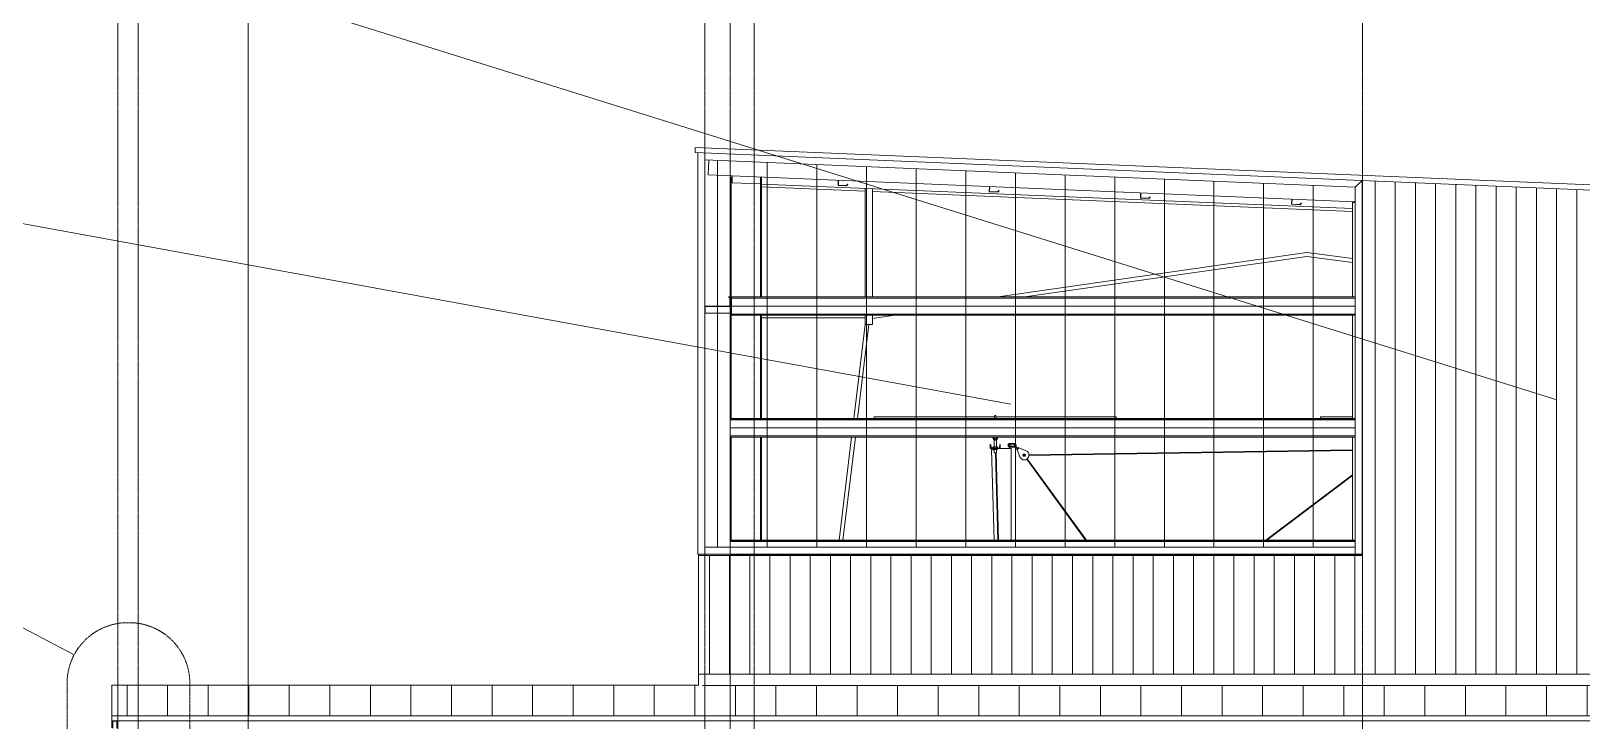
# Model space of a CAD drawing. Header units: inches. Extents: x 21386 to 98862, y -290 to 853.
# Drawn here: x 27884 to 28499, y 173 to 447 of the extents above; entities that cross this region are included whole.
import ezdxf

# ---------------------------------------------------------------- set-up
doc = ezdxf.new("R2010")
doc.units = ezdxf.units.IN
doc.header["$MEASUREMENT"] = 0
for name, pattern in [('Dash Dot 3_16_', [0.3125, 0.1875, -0.0625, 0, -0.0625]), ('Grid Line 1_2_', [0.875, 0.5, -0.125, 0.125, -0.125]), ('Hidden 1_8_', [0.1875, 0.125, -0.0625])]:
    doc.linetypes.add(name, pattern=pattern)
for name, color, linetype, lineweight in [('A-ANNO-IDEN', 131, 'Continuous', 9), ('A-ANNO-SYMB', 150, 'Continuous', 9), ('A-CLNG', 13, 'Continuous', 13), ('A-GLAZ-CWMG', 51, 'Continuous', 13), ('A-ROOF', 132, 'Continuous', 13), ('A-ROOF-PATT', 132, 'Continuous', 13), ('A-WALL', 113, 'Continuous', 13), ('A-WALL-PATT', 111, 'Continuous', 25), ('G-ANNO-SYMB', 111, 'Continuous', 9), ('Q-SPCQ', 91, 'Continuous', 13), ('S-BEAM', 12, 'Continuous', 13), ('S-COLS', 52, 'Continuous', 13), ('S-GRID', 1, 'Continuous', 9)]:
    doc.layers.add(name, color=color, linetype=linetype, lineweight=lineweight)

# ---------------------------------------------------------------- blocks, each defined once
blk = doc.blocks.new('Basketball_Backstop-Performance_Sports_Systems-3103-Ceiling_Hung - 27_-0_ to 27_-11 7_8_-652462-Building Section - North_South looking East _ Clinic')
at = {"layer": 'Q-SPCQ', "color": 10, "lineweight": 9}
for p, q in [((21239.32, 294), (21191.43, 294)), ((21191.43, 293.3), (21191.43, 294)), ((21287.43, 294), (21239.49, 294)), ((21287.43, 294), (21287.43, 293.3)), ((21381.05, 294), (21368.43, 294)), ((21368.43, 293.3), (21368.43, 294)), ((21237.53, 282.95), (21237.43, 282.95)), ((21237.43, 282.95), (21237.43, 281.37)), ((21238.68, 285.94), (21238.68, 285.69)), ((21238.99, 284.86), (21238.99, 281.99)), ((21238.99, 284.86), (21238.99, 281.99)), ((21239.87, 281.99), (21239.87, 284.86)), ((21239.87, 281.99), (21239.87, 284.86)), ((21240.18, 285.69), (21240.18, 285.94)), ((21241.43, 282.95), (21241.33, 282.95)), ((21241.43, 281.37), (21241.43, 282.95)), ((21246.93, 283.44), (21245.24, 283.44)), ((21245.24, 283.06), (21246.93, 283.06)), ((21237.43, 281.37), (21241.43, 281.37)), ((21237.78, 281.79), (21237.62, 282.88)), ((21238.1, 281.37), (21237.98, 280.92)), ((21237.98, 280.92), (21239.02, 280.92)), ((21237.98, 280.92), (21239, 245.04)), ((21240.79, 281.55), (21238.06, 281.55)), ((21238.23, 281.83), (21238.15, 281.55)), ((21238.56, 281.83), (21238.23, 281.83)), ((21238.56, 281.99), (21238.99, 281.99)), ((21238.56, 281.55), (21238.56, 281.99)), ((21238.56, 280.94), (21238.56, 281.37)), ((21238.99, 280.94), (21238.56, 280.94)), ((21238.99, 281.99), (21239.86, 281.99)), ((21238.99, 281.55), (21238.99, 281.99)), ((21238.99, 280.94), (21238.99, 281.37)), ((21238.99, 280.94), (21238.99, 279.69)), ((21239.86, 280.94), (21238.99, 280.94)), ((21239.43, 279.69), (21238.99, 279.69)), ((21239.87, 279.69), (21239.43, 279.69)), ((21240.49, 245.04), (21239.51, 279.69)), ((21240.78, 245.04), (21239.79, 279.69)), ((21239.86, 281.99), (21240.29, 281.99)), ((21239.86, 281.55), (21239.86, 281.99)), ((21239.86, 280.94), (21239.86, 281.37)), ((21240.29, 280.94), (21239.86, 280.94)), ((21239.87, 279.69), (21239.87, 280.94)), ((21240.29, 281.99), (21240.29, 281.55)), ((21240.29, 281.37), (21240.29, 280.94)), ((21241.24, 282.88), (21241.07, 281.79)), ((21241.42, 281.37), (21242.43, 281.37)), ((21242.43, 281.37), (21245.74, 281.37)), ((21245.12, 281.37), (21245.12, 282.87)), ((21245.24, 282.87), (21245.12, 282.87)), ((21245.24, 282.87), (21245.24, 281.37)), ((21246.93, 282.31), (21245.24, 282.31)), ((21245.24, 281.94), (21246.93, 281.94)), ((21245.74, 245.04), (21245.74, 281.37)), ((21247.83, 281.31), (21248.19, 280.96)), ((21247.91, 281.39), (21248.1, 281.58)), ((21248.06, 280.83), (21248.85, 281.62)), ((21248.06, 280.83), (21249.19, 278.04)), ((21248.1, 281.58), (21248.29, 281.77)), ((21248.72, 281.49), (21248.36, 281.84)), ((21251.64, 280.49), (21248.85, 281.62)), ((21250.68, 279.19), (21250.42, 278.75)), ((21250.42, 278.75), (21250.68, 278.31)), ((21251.18, 279.19), (21250.68, 279.19)), ((21250.68, 278.31), (21251.18, 278.31)), ((21250.8, 278.9), (21250.71, 278.9)), ((21251.43, 278.75), (21251.18, 279.19)), ((21251.18, 278.31), (21251.43, 278.75)), ((21251.9, 277.15), (21275.25, 245.04)), ((21275.64, 245.04), (21252.15, 277.34)), ((21381.05, 280.89), (21252.78, 278.93)), ((21252.79, 278.62), (21381.05, 280.58)), ((21381.05, 270.99), (21346.73, 245.04)), ((21347.14, 245.04), (21381.05, 270.67))]:
    blk.add_line(p, q, dxfattribs=at)
at = {"layer": 'Q-SPCQ', "color": 10, "lineweight": 9, "flags": 128}
for points in [[(21239.18, 294.25), (21239.18, 294.26), (21239.18, 294.27), (21239.18, 294.28), (21239.18, 294.29), (21239.18, 294.3), (21239.18, 294.31), (21239.19, 294.32), (21239.19, 294.33), (21239.19, 294.34), (21239.2, 294.35), (21239.2, 294.36), (21239.21, 294.37), (21239.21, 294.37), (21239.22, 294.38), (21239.22, 294.39), (21239.23, 294.4), (21239.23, 294.41), (21239.24, 294.41), (21239.25, 294.42), (21239.25, 294.43), (21239.26, 294.44), (21239.27, 294.44), (21239.28, 294.45), (21239.28, 294.45), (21239.29, 294.46), (21239.3, 294.47), (21239.31, 294.47), (21239.32, 294.48), (21239.33, 294.48), (21239.34, 294.48), (21239.35, 294.49), (21239.36, 294.49), (21239.37, 294.49), (21239.38, 294.49), (21239.39, 294.5), (21239.4, 294.5), (21239.41, 294.5), (21239.42, 294.5), (21239.43, 294.5), (21239.43, 294.5)], [(21239.18, 294.25), (21239.18, 294.26), (21239.18, 294.27), (21239.18, 294.28), (21239.18, 294.29), (21239.18, 294.3), (21239.18, 294.31), (21239.19, 294.32), (21239.19, 294.33), (21239.19, 294.34), (21239.2, 294.35), (21239.2, 294.36), (21239.21, 294.37), (21239.21, 294.37), (21239.22, 294.38), (21239.22, 294.39), (21239.23, 294.4), (21239.23, 294.41), (21239.24, 294.41), (21239.25, 294.42), (21239.25, 294.43), (21239.26, 294.44), (21239.27, 294.44), (21239.28, 294.45), (21239.28, 294.45), (21239.29, 294.46), (21239.3, 294.47), (21239.31, 294.47), (21239.32, 294.48), (21239.33, 294.48), (21239.34, 294.48), (21239.35, 294.49), (21239.36, 294.49), (21239.37, 294.49), (21239.38, 294.49), (21239.39, 294.5), (21239.4, 294.5), (21239.41, 294.5), (21239.42, 294.5), (21239.43, 294.5), (21239.43, 294.5)], [(21239.18, 294.23), (21239.18, 294.24), (21239.18, 294.25), (21239.18, 294.25)], [(21239.18, 294.25), (21239.18, 294.25), (21239.18, 294.24), (21239.18, 294.24)], [(21239.18, 293.97), (21239.18, 294.01), (21239.18, 294.05), (21239.18, 294.08), (21239.18, 294.11), (21239.18, 294.14), (21239.18, 294.17), (21239.18, 294.19), (21239.18, 294.21), (21239.18, 294.22), (21239.18, 294.23), (21239.18, 294.24), (21239.18, 294.25), (21239.18, 294.25)], [(21239.18, 294.25), (21239.18, 294.25), (21239.18, 294.24), (21239.18, 294.24), (21239.18, 294.22), (21239.18, 294.21), (21239.18, 294.19), (21239.18, 294.17), (21239.18, 294.15), (21239.18, 294.12), (21239.18, 294.09), (21239.18, 294.06), (21239.18, 294.02), (21239.18, 293.99), (21239.18, 293.94), (21239.18, 293.9), (21239.18, 293.85), (21239.18, 293.81), (21239.18, 293.75), (21239.18, 293.7), (21239.18, 293.64), (21239.18, 293.58), (21239.18, 293.52), (21239.18, 293.46), (21239.18, 293.4), (21239.18, 293.33), (21239.18, 293.26)], [(21239.18, 294.01), (21239.18, 294.05), (21239.18, 294.08)], [(21239.18, 294.06), (21239.18, 294.02), (21239.18, 293.99)], [(21239.43, 294.5), (21239.44, 294.5), (21239.45, 294.5), (21239.46, 294.5), (21239.47, 294.5), (21239.48, 294.5), (21239.49, 294.49), (21239.5, 294.49), (21239.51, 294.49), (21239.52, 294.48), (21239.53, 294.48), (21239.53, 294.48), (21239.54, 294.47), (21239.55, 294.47), (21239.56, 294.46), (21239.57, 294.46), (21239.58, 294.45), (21239.59, 294.44), (21239.59, 294.44), (21239.6, 294.43), (21239.61, 294.42), (21239.61, 294.42), (21239.62, 294.41), (21239.63, 294.4), (21239.63, 294.39), (21239.64, 294.39), (21239.64, 294.38), (21239.65, 294.37), (21239.65, 294.36), (21239.66, 294.35), (21239.66, 294.34), (21239.66, 294.33), (21239.67, 294.32), (21239.67, 294.31), (21239.67, 294.3), (21239.67, 294.29), (21239.68, 294.28), (21239.68, 294.27), (21239.68, 294.26), (21239.68, 294.25), (21239.68, 294.25)], [(21239.43, 294.5), (21239.44, 294.5), (21239.45, 294.5), (21239.46, 294.5), (21239.47, 294.5), (21239.48, 294.5), (21239.49, 294.49), (21239.5, 294.49), (21239.51, 294.49), (21239.52, 294.48), (21239.53, 294.48), (21239.53, 294.48), (21239.54, 294.47), (21239.55, 294.47), (21239.56, 294.46), (21239.57, 294.46), (21239.58, 294.45), (21239.59, 294.44), (21239.59, 294.44), (21239.6, 294.43), (21239.61, 294.42), (21239.61, 294.42), (21239.62, 294.41), (21239.63, 294.4), (21239.63, 294.39), (21239.64, 294.39), (21239.64, 294.38), (21239.65, 294.37), (21239.65, 294.36), (21239.66, 294.35), (21239.66, 294.34), (21239.66, 294.33), (21239.67, 294.32), (21239.67, 294.31), (21239.67, 294.3), (21239.67, 294.29), (21239.68, 294.28), (21239.68, 294.27), (21239.68, 294.26), (21239.68, 294.25), (21239.68, 294.25)], [(21239.68, 294.23), (21239.68, 294.24), (21239.68, 294.25), (21239.68, 294.25)], [(21239.68, 294.25), (21239.68, 294.25), (21239.68, 294.24), (21239.68, 294.24)], [(21239.68, 293.31), (21239.68, 293.38), (21239.68, 293.44), (21239.68, 293.51), (21239.68, 293.57), (21239.68, 293.63), (21239.68, 293.68), (21239.68, 293.74), (21239.68, 293.79), (21239.68, 293.84), (21239.68, 293.89), (21239.68, 293.93), (21239.68, 293.97), (21239.68, 294.01), (21239.68, 294.05), (21239.68, 294.08), (21239.68, 294.11), (21239.68, 294.14), (21239.68, 294.17), (21239.68, 294.19), (21239.68, 294.21), (21239.68, 294.22), (21239.68, 294.23), (21239.68, 294.24), (21239.68, 294.25), (21239.68, 294.25)], [(21239.68, 294.25), (21239.68, 294.25), (21239.68, 294.24), (21239.68, 294.24), (21239.68, 294.22), (21239.68, 294.21), (21239.68, 294.19), (21239.68, 294.17), (21239.68, 294.15), (21239.68, 294.12), (21239.68, 294.09), (21239.68, 294.06), (21239.68, 294.02), (21239.68, 293.99)], [(21239.68, 294.01), (21239.68, 294.05), (21239.68, 294.08)], [(21239.68, 294.06), (21239.68, 294.02), (21239.68, 293.99)], [(21245.24, 283.44), (21245.21, 283.44), (21245.18, 283.44), (21245.15, 283.43), (21245.12, 283.43), (21245.09, 283.42), (21245.06, 283.42), (21245.03, 283.41), (21245, 283.4), (21244.98, 283.39), (21244.95, 283.38), (21244.92, 283.37), (21244.89, 283.35), (21244.87, 283.34), (21244.84, 283.32), (21244.82, 283.31), (21244.79, 283.29), (21244.77, 283.27), (21244.75, 283.25), (21244.72, 283.23), (21244.7, 283.21), (21244.68, 283.19), (21244.66, 283.17), (21244.64, 283.14), (21244.63, 283.12), (21244.61, 283.09), (21244.59, 283.07), (21244.58, 283.04), (21244.57, 283.01), (21244.55, 282.99), (21244.54, 282.96), (21244.53, 282.93), (21244.52, 282.9), (21244.51, 282.87), (21244.51, 282.84), (21244.5, 282.81), (21244.5, 282.79), (21244.49, 282.76), (21244.49, 282.73), (21244.49, 282.7), (21244.49, 282.69)], [(21244.87, 282.69), (21244.87, 282.7), (21244.87, 282.72), (21244.87, 282.73), (21244.87, 282.75), (21244.87, 282.76), (21244.88, 282.78), (21244.88, 282.79), (21244.88, 282.81), (21244.89, 282.82), (21244.89, 282.83), (21244.9, 282.85), (21244.91, 282.86), (21244.91, 282.87), (21244.92, 282.89), (21244.93, 282.9), (21244.94, 282.91), (21244.95, 282.92), (21244.96, 282.93), (21244.97, 282.95), (21244.98, 282.96), (21244.99, 282.97), (21245, 282.98), (21245.01, 282.99), (21245.03, 282.99), (21245.04, 283), (21245.05, 283.01), (21245.06, 283.02), (21245.08, 283.03), (21245.09, 283.03), (21245.1, 283.04), (21245.12, 283.04), (21245.13, 283.05), (21245.15, 283.05), (21245.16, 283.05), (21245.18, 283.06), (21245.19, 283.06), (21245.21, 283.06), (21245.22, 283.06), (21245.24, 283.06), (21245.24, 283.06)], [(21247.68, 282.69), (21247.68, 282.72), (21247.68, 282.75), (21247.67, 282.78), (21247.67, 282.81), (21247.66, 282.84), (21247.66, 282.87), (21247.65, 282.89), (21247.64, 282.92), (21247.63, 282.95), (21247.62, 282.98), (21247.61, 283.01), (21247.59, 283.03), (21247.58, 283.06), (21247.56, 283.09), (21247.55, 283.11), (21247.53, 283.14), (21247.51, 283.16), (21247.49, 283.18), (21247.47, 283.2), (21247.45, 283.23), (21247.43, 283.25), (21247.41, 283.27), (21247.38, 283.28), (21247.36, 283.3), (21247.33, 283.32), (21247.31, 283.33), (21247.28, 283.35), (21247.25, 283.36), (21247.23, 283.38), (21247.2, 283.39), (21247.17, 283.4), (21247.14, 283.41), (21247.11, 283.41), (21247.08, 283.42), (21247.06, 283.43), (21247.03, 283.43), (21247, 283.43), (21246.97, 283.44), (21246.94, 283.44), (21246.93, 283.44)], [(21246.93, 283.06), (21246.94, 283.06), (21246.96, 283.06), (21246.97, 283.06), (21246.99, 283.06), (21247, 283.06), (21247.02, 283.05), (21247.03, 283.05), (21247.05, 283.04), (21247.06, 283.04), (21247.07, 283.03), (21247.09, 283.03), (21247.1, 283.02), (21247.11, 283.01), (21247.13, 283.01), (21247.14, 283), (21247.15, 282.99), (21247.16, 282.98), (21247.18, 282.97), (21247.19, 282.96), (21247.2, 282.95), (21247.21, 282.94), (21247.22, 282.93), (21247.23, 282.91), (21247.24, 282.9), (21247.24, 282.89), (21247.25, 282.88), (21247.26, 282.86), (21247.27, 282.85), (21247.27, 282.84), (21247.28, 282.82), (21247.28, 282.81), (21247.29, 282.8), (21247.29, 282.78), (21247.29, 282.77), (21247.3, 282.75), (21247.3, 282.74), (21247.3, 282.72), (21247.3, 282.71), (21247.3, 282.69), (21247.3, 282.69)], [(21244.49, 282.69), (21244.49, 282.66), (21244.49, 282.63), (21244.5, 282.6), (21244.5, 282.57), (21244.51, 282.54), (21244.51, 282.51), (21244.52, 282.48), (21244.53, 282.45), (21244.54, 282.42), (21244.55, 282.4), (21244.56, 282.37), (21244.58, 282.34), (21244.59, 282.31), (21244.6, 282.29), (21244.62, 282.26), (21244.64, 282.24), (21244.66, 282.22), (21244.68, 282.19), (21244.7, 282.17), (21244.72, 282.15), (21244.74, 282.13), (21244.76, 282.11), (21244.79, 282.09), (21244.81, 282.07), (21244.84, 282.06), (21244.86, 282.04), (21244.89, 282.03), (21244.91, 282.01), (21244.94, 282), (21244.97, 281.99), (21245, 281.98), (21245.03, 281.97), (21245.05, 281.96), (21245.08, 281.95), (21245.11, 281.95)], [(21245.11, 282.34), (21245.09, 282.34), (21245.08, 282.35), (21245.07, 282.35), (21245.05, 282.36), (21245.04, 282.37), (21245.03, 282.38), (21245.02, 282.39), (21245, 282.4), (21244.99, 282.41), (21244.98, 282.42), (21244.97, 282.43), (21244.96, 282.44), (21244.95, 282.45), (21244.94, 282.46), (21244.93, 282.47), (21244.92, 282.48), (21244.92, 282.5), (21244.91, 282.51), (21244.9, 282.52), (21244.9, 282.54), (21244.89, 282.55), (21244.89, 282.57), (21244.88, 282.58), (21244.88, 282.59), (21244.87, 282.61), (21244.87, 282.62), (21244.87, 282.64), (21244.87, 282.65), (21244.87, 282.67), (21244.87, 282.68), (21244.87, 282.69)], [(21246.93, 281.94), (21246.96, 281.94), (21246.99, 281.94), (21247.02, 281.94), (21247.05, 281.95), (21247.08, 281.95), (21247.11, 281.96), (21247.14, 281.97), (21247.16, 281.98), (21247.19, 281.99), (21247.22, 282), (21247.25, 282.01), (21247.27, 282.02), (21247.3, 282.04), (21247.33, 282.05), (21247.35, 282.07), (21247.38, 282.09), (21247.4, 282.1), (21247.42, 282.12), (21247.44, 282.14), (21247.47, 282.16), (21247.49, 282.19), (21247.51, 282.21), (21247.52, 282.23), (21247.54, 282.26), (21247.56, 282.28), (21247.57, 282.31), (21247.59, 282.33), (21247.6, 282.36), (21247.62, 282.39), (21247.63, 282.42), (21247.64, 282.44), (21247.65, 282.47), (21247.65, 282.5), (21247.66, 282.53), (21247.67, 282.56), (21247.67, 282.59), (21247.67, 282.62), (21247.68, 282.65), (21247.68, 282.68), (21247.68, 282.69)], [(21247.3, 282.69), (21247.3, 282.67), (21247.3, 282.66), (21247.3, 282.64), (21247.3, 282.63), (21247.3, 282.61), (21247.29, 282.6), (21247.29, 282.58), (21247.28, 282.57), (21247.28, 282.56), (21247.27, 282.54), (21247.27, 282.53), (21247.26, 282.51), (21247.25, 282.5), (21247.25, 282.49), (21247.24, 282.48), (21247.23, 282.46), (21247.22, 282.45), (21247.21, 282.44), (21247.2, 282.43), (21247.19, 282.42), (21247.18, 282.41), (21247.17, 282.4), (21247.15, 282.39), (21247.14, 282.38), (21247.13, 282.37), (21247.12, 282.36), (21247.1, 282.36), (21247.09, 282.35), (21247.08, 282.34), (21247.06, 282.34), (21247.05, 282.33), (21247.04, 282.33), (21247.02, 282.32), (21247.01, 282.32), (21246.99, 282.32), (21246.98, 282.32), (21246.96, 282.31), (21246.95, 282.31), (21246.93, 282.31), (21246.93, 282.31)], [(21247.04, 282.46), (21247.04, 282.47), (21247.03, 282.47), (21247.03, 282.47), (21247.03, 282.48), (21247.02, 282.48), (21247.02, 282.49), (21247.02, 282.49), (21247.02, 282.49), (21247.01, 282.5), (21247.01, 282.5), (21247.01, 282.51), (21247.01, 282.51), (21247.01, 282.52), (21247.01, 282.52), (21247, 282.53), (21247, 282.53), (21247, 282.54), (21247, 282.54), (21247, 282.55), (21247, 282.55), (21247, 282.56), (21247, 282.56), (21247, 282.57), (21247, 282.57), (21247, 282.58), (21247.01, 282.58), (21247.01, 282.59), (21247.01, 282.59), (21247.01, 282.6), (21247.01, 282.6), (21247.01, 282.61), (21247.02, 282.61), (21247.02, 282.61), (21247.02, 282.62), (21247.02, 282.62), (21247.03, 282.63), (21247.03, 282.63), (21247.03, 282.63), (21247.04, 282.64), (21247.04, 282.64)], [(21247.04, 282.64), (21247.04, 282.64), (21247.05, 282.65), (21247.05, 282.65), (21247.05, 282.65), (21247.06, 282.65), (21247.06, 282.66), (21247.07, 282.66), (21247.07, 282.66), (21247.08, 282.66), (21247.08, 282.67), (21247.08, 282.67), (21247.09, 282.67), (21247.09, 282.67), (21247.1, 282.67), (21247.1, 282.67), (21247.11, 282.67), (21247.11, 282.68), (21247.12, 282.68), (21247.12, 282.68), (21247.13, 282.68), (21247.13, 282.68), (21247.14, 282.68), (21247.14, 282.67), (21247.15, 282.67), (21247.15, 282.67), (21247.16, 282.67), (21247.16, 282.67), (21247.17, 282.67), (21247.17, 282.67), (21247.18, 282.67), (21247.18, 282.66), (21247.19, 282.66), (21247.19, 282.66), (21247.2, 282.66), (21247.2, 282.65), (21247.2, 282.65), (21247.21, 282.65), (21247.21, 282.64), (21247.21, 282.64), (21247.22, 282.64)], [(21247.57, 281.93), (21247.55, 281.95), (21247.53, 281.97), (21247.51, 282), (21247.48, 282.02), (21247.46, 282.04), (21247.44, 282.06), (21247.42, 282.08), (21247.4, 282.1), (21247.38, 282.12), (21247.36, 282.14), (21247.34, 282.16), (21247.32, 282.18), (21247.31, 282.2), (21247.29, 282.21), (21247.27, 282.23), (21247.25, 282.25), (21247.24, 282.27), (21247.22, 282.28), (21247.2, 282.3), (21247.19, 282.31), (21247.17, 282.33), (21247.16, 282.34), (21247.15, 282.35), (21247.13, 282.37), (21247.12, 282.38), (21247.11, 282.39), (21247.1, 282.4), (21247.09, 282.41), (21247.08, 282.42), (21247.07, 282.43), (21247.07, 282.43), (21247.06, 282.44), (21247.06, 282.45), (21247.05, 282.45), (21247.05, 282.45), (21247.04, 282.46), (21247.04, 282.46), (21247.04, 282.46), (21247.04, 282.46)], [(21247.04, 282.46), (21247.04, 282.46), (21247.04, 282.46), (21247.04, 282.46), (21247.05, 282.46), (21247.05, 282.45), (21247.05, 282.45), (21247.06, 282.44), (21247.07, 282.44), (21247.07, 282.43), (21247.08, 282.42), (21247.09, 282.41), (21247.1, 282.4), (21247.11, 282.39), (21247.12, 282.38), (21247.13, 282.37), (21247.14, 282.36), (21247.16, 282.34), (21247.17, 282.33), (21247.18, 282.32), (21247.2, 282.3), (21247.22, 282.29), (21247.23, 282.27), (21247.25, 282.25), (21247.26, 282.24), (21247.28, 282.22), (21247.3, 282.2), (21247.32, 282.18), (21247.34, 282.16), (21247.36, 282.14), (21247.38, 282.12), (21247.4, 282.1), (21247.42, 282.08), (21247.44, 282.06), (21247.46, 282.04), (21247.48, 282.02), (21247.5, 282), (21247.52, 281.98), (21247.54, 281.96), (21247.56, 281.94), (21247.57, 281.93)], [(21247.75, 282.11), (21247.72, 282.13), (21247.7, 282.15), (21247.68, 282.17), (21247.66, 282.19), (21247.64, 282.21), (21247.62, 282.23), (21247.6, 282.26), (21247.58, 282.28), (21247.56, 282.3), (21247.54, 282.32), (21247.52, 282.33), (21247.5, 282.35), (21247.48, 282.37), (21247.46, 282.39), (21247.45, 282.41), (21247.43, 282.43), (21247.41, 282.44), (21247.4, 282.46), (21247.38, 282.47), (21247.37, 282.49), (21247.35, 282.5), (21247.34, 282.52), (21247.32, 282.53), (21247.31, 282.54), (21247.3, 282.56), (21247.29, 282.57), (21247.28, 282.58), (21247.27, 282.59), (21247.26, 282.59), (21247.25, 282.6), (21247.24, 282.61), (21247.24, 282.62), (21247.23, 282.62), (21247.23, 282.63), (21247.22, 282.63), (21247.22, 282.63), (21247.22, 282.64), (21247.22, 282.64), (21247.22, 282.64)], [(21247.22, 282.64), (21247.22, 282.64), (21247.22, 282.64), (21247.22, 282.64), (21247.22, 282.63), (21247.23, 282.63), (21247.23, 282.62), (21247.24, 282.62), (21247.24, 282.61), (21247.25, 282.61), (21247.26, 282.6), (21247.27, 282.59), (21247.28, 282.58), (21247.29, 282.57), (21247.3, 282.56), (21247.31, 282.55), (21247.32, 282.53), (21247.33, 282.52), (21247.35, 282.51), (21247.36, 282.49), (21247.38, 282.48), (21247.39, 282.46), (21247.41, 282.45), (21247.42, 282.43), (21247.44, 282.41), (21247.46, 282.4), (21247.48, 282.38), (21247.5, 282.36), (21247.51, 282.34), (21247.53, 282.32), (21247.55, 282.3), (21247.57, 282.28), (21247.59, 282.26), (21247.61, 282.24), (21247.63, 282.22), (21247.66, 282.2), (21247.68, 282.18), (21247.7, 282.16), (21247.72, 282.14), (21247.74, 282.11), (21247.75, 282.11)], [(21247.57, 281.93), (21247.59, 281.91), (21247.61, 281.89), (21247.63, 281.87), (21247.65, 281.85), (21247.67, 281.83), (21247.7, 281.81), (21247.72, 281.79), (21247.74, 281.77), (21247.76, 281.75), (21247.78, 281.73), (21247.79, 281.71), (21247.81, 281.69), (21247.83, 281.67), (21247.85, 281.65), (21247.87, 281.63), (21247.89, 281.62), (21247.9, 281.6), (21247.92, 281.58), (21247.93, 281.57), (21247.95, 281.55), (21247.96, 281.54), (21247.98, 281.52), (21247.99, 281.51), (21248, 281.5), (21248.02, 281.49), (21248.03, 281.47), (21248.04, 281.46), (21248.05, 281.45), (21248.06, 281.45), (21248.06, 281.44), (21248.07, 281.43), (21248.08, 281.42), (21248.08, 281.42), (21248.09, 281.41), (21248.09, 281.41), (21248.09, 281.41), (21248.1, 281.4), (21248.1, 281.4), (21248.1, 281.4)], [(21247.99, 281.51), (21247.98, 281.52), (21247.97, 281.53), (21247.95, 281.55), (21247.94, 281.56), (21247.92, 281.58), (21247.91, 281.59), (21247.89, 281.61), (21247.87, 281.63), (21247.86, 281.65), (21247.84, 281.66), (21247.82, 281.68), (21247.8, 281.7), (21247.78, 281.72), (21247.76, 281.74), (21247.74, 281.76), (21247.72, 281.78), (21247.7, 281.8), (21247.68, 281.82), (21247.66, 281.84), (21247.64, 281.86), (21247.62, 281.88), (21247.6, 281.91), (21247.57, 281.93), (21247.57, 281.93)], [(21247.75, 282.11), (21247.77, 282.09), (21247.79, 282.07), (21247.81, 282.05), (21247.83, 282.02), (21247.85, 282), (21247.87, 281.98), (21247.89, 281.96), (21247.91, 281.94), (21247.93, 281.92), (21247.95, 281.9), (21247.97, 281.88), (21247.99, 281.86), (21248.01, 281.85), (21248.03, 281.83), (21248.05, 281.81), (21248.06, 281.79), (21248.08, 281.78), (21248.1, 281.76), (21248.11, 281.74), (21248.13, 281.73), (21248.14, 281.71), (21248.15, 281.7), (21248.17, 281.69)], [(21248.28, 281.58), (21248.28, 281.58), (21248.27, 281.58), (21248.27, 281.58), (21248.27, 281.59), (21248.27, 281.59), (21248.26, 281.59), (21248.26, 281.6), (21248.25, 281.61), (21248.24, 281.61), (21248.23, 281.62), (21248.23, 281.63), (21248.22, 281.64), (21248.21, 281.65), (21248.2, 281.66), (21248.18, 281.67), (21248.17, 281.68), (21248.16, 281.7), (21248.14, 281.71), (21248.13, 281.72), (21248.12, 281.74), (21248.1, 281.75), (21248.08, 281.77), (21248.07, 281.79), (21248.05, 281.8), (21248.03, 281.82), (21248.01, 281.84), (21248, 281.86), (21247.98, 281.88), (21247.96, 281.9), (21247.94, 281.92), (21247.92, 281.94), (21247.9, 281.96), (21247.88, 281.98), (21247.86, 282), (21247.84, 282.02), (21247.81, 282.04), (21247.79, 282.06), (21247.77, 282.08), (21247.75, 282.1), (21247.75, 282.11)], [(21248.1, 281.4), (21248.1, 281.4), (21248.1, 281.4), (21248.1, 281.41), (21248.09, 281.41), (21248.09, 281.41), (21248.08, 281.42), (21248.08, 281.42), (21248.07, 281.43), (21248.07, 281.44), (21248.06, 281.44), (21248.05, 281.45), (21248.04, 281.46), (21248.03, 281.47)], [(21248.28, 281.4), (21248.27, 281.4), (21248.27, 281.39), (21248.26, 281.39), (21248.26, 281.39), (21248.26, 281.39), (21248.25, 281.38), (21248.25, 281.38), (21248.24, 281.38), (21248.24, 281.38), (21248.23, 281.37), (21248.23, 281.37), (21248.23, 281.37), (21248.22, 281.37), (21248.22, 281.37), (21248.21, 281.37), (21248.21, 281.37), (21248.2, 281.37), (21248.2, 281.37), (21248.19, 281.37), (21248.19, 281.37), (21248.18, 281.37), (21248.18, 281.37), (21248.17, 281.37), (21248.17, 281.37), (21248.16, 281.37), (21248.16, 281.37), (21248.15, 281.37), (21248.15, 281.37), (21248.14, 281.37), (21248.14, 281.38), (21248.13, 281.38), (21248.13, 281.38), (21248.12, 281.38), (21248.12, 281.39), (21248.12, 281.39), (21248.11, 281.39), (21248.11, 281.39), (21248.1, 281.4), (21248.1, 281.4), (21248.1, 281.4)], [(21248.2, 281.65), (21248.21, 281.64), (21248.22, 281.63), (21248.23, 281.62), (21248.24, 281.61), (21248.25, 281.61), (21248.25, 281.6), (21248.26, 281.6), (21248.26, 281.59), (21248.27, 281.59), (21248.27, 281.58), (21248.27, 281.58), (21248.28, 281.58), (21248.28, 281.58)], [(21248.28, 281.58), (21248.28, 281.57), (21248.28, 281.57), (21248.29, 281.57), (21248.29, 281.56), (21248.29, 281.56), (21248.29, 281.55), (21248.3, 281.55), (21248.3, 281.55), (21248.3, 281.54), (21248.3, 281.54), (21248.31, 281.53), (21248.31, 281.53), (21248.31, 281.52), (21248.31, 281.52), (21248.31, 281.51), (21248.31, 281.51), (21248.31, 281.5), (21248.31, 281.5), (21248.31, 281.49), (21248.31, 281.49), (21248.31, 281.48), (21248.31, 281.48), (21248.31, 281.47), (21248.31, 281.47), (21248.31, 281.46), (21248.31, 281.46), (21248.31, 281.45), (21248.31, 281.45), (21248.3, 281.44), (21248.3, 281.44), (21248.3, 281.44), (21248.3, 281.43), (21248.3, 281.43), (21248.29, 281.42), (21248.29, 281.42), (21248.29, 281.41), (21248.28, 281.41), (21248.28, 281.41), (21248.28, 281.4), (21248.28, 281.4)]]:
    blk.add_lwpolyline(points, dxfattribs=at)
at = {"layer": 'Q-SPCQ', "color": 10, "lineweight": 9}
for centre, radius, start, end in [((21237.53, 282.86), 0.09, 8.65819, 90), ((21239.43, 285.66), 0.906, 165, 180), ((21239.43, 285.66), 0.906, 180, 0), ((21239.43, 285.69), 0.75, 180, 0), ((21239.43, 285.66), 0.5, 165, 170.40911), ((21239.43, 285.69), 0.438, 150, 180), ((21239.43, 285.69), 0.438, 180, 0), ((21239.43, 285.69), 0.438, 0, 30), ((21239.43, 285.69), 0.437, 11.14005, 15), ((21239.43, 285.66), 0.5, 13.36976, 15), ((21239.43, 285.66), 0.906, 0, 15), ((21241.33, 282.86), 0.09, 90, 171.34181), ((21238.06, 281.83), 0.28, 188.65819, 270), ((21240.79, 281.83), 0.28, 270, 351.34181), ((21250.93, 278.75), 1.88, 202.19719, 67.80281), ((21250.93, 278.75), 1.87, 206.34448, 210), ((21250.93, 278.75), 1.87, 220.97035, 225), ((21250.93, 278.75), 1.87, 235.62372, 240), ((21250.93, 278.75), 1.87, 250.32262, 255), ((21250.93, 278.75), 0.281, 165, 195), ((21250.93, 278.75), 0.25, 45, 225), ((21250.93, 278.75), 0.25, 120, 165), ((21250.93, 278.75), 0.281, 105, 135), ((21250.93, 278.75), 0.281, 225, 255), ((21250.93, 278.75), 0.25, 120, 135), ((21250.93, 278.75), 0.25, 225, 45), ((21250.93, 278.75), 1.88, 265.10577, 270), ((21250.93, 278.75), 0.25, 240, 270), ((21250.93, 278.75), 0.25, 240, 270), ((21250.93, 278.75), 0.25, 90, 105), ((21250.93, 278.75), 0.25, 75, 105), ((21250.93, 278.75), 0.25, 75, 90), ((21250.93, 278.75), 0.25, 270, 300), ((21250.93, 278.75), 0.281, 45, 75), ((21250.93, 278.75), 0.281, 285, 315), ((21250.93, 278.75), 0.25, 330, 30), ((21250.93, 278.75), 0.281, 345, 15), ((21250.93, 278.75), 1.88, 280.07391, 285), ((21250.93, 278.75), 1.88, 295.59657, 300), ((21250.93, 278.75), 1.87, 60, 63.65552), ((21250.93, 278.75), 1.88, 45.04444, 49.02965), ((21250.93, 278.75), 1.88, 30, 34.37628), ((21250.93, 278.75), 1.88, 330, 334.40343), ((21250.93, 278.75), 1.88, 15, 19.67738), ((21250.93, 278.75), 1.88, 345, 349.92609), ((21250.93, 278.75), 1.88, 0, 4.89423)]:
    blk.add_arc(centre, radius, start, end, dxfattribs=at)
for points, knots in [([(21239.15, 284.79), (21239.14, 284.8), (21239.13, 284.8), (21239.11, 284.81), (21239.09, 284.81), (21239.07, 284.82), (21239.06, 284.83), (21239.05, 284.83), (21239.05, 284.83)], [0.2222222, 0.2222222, 0.2222222, 0.2222222, 0.2361111, 0.25, 0.2777778, 0.3055556, 0.3194444, 0.3333333, 0.3333333, 0.3333333, 0.3333333]), ([(21239.43, 284.75), (21239.4, 284.75), (21239.36, 284.75), (21239.31, 284.76), (21239.29, 284.76), (21239.28, 284.76)], [0, 0, 0, 0, 0.0555556, 0.0833333, 0.1111111, 0.1111111, 0.1111111, 0.1111111]), ([(21239.58, 284.76), (21239.57, 284.76), (21239.54, 284.76), (21239.49, 284.75), (21239.45, 284.75), (21239.43, 284.75)], [0.8888889, 0.8888889, 0.8888889, 0.8888889, 0.9166667, 0.9444444, 1, 1, 1, 1]), ([(21239.81, 284.83), (21239.8, 284.83), (21239.8, 284.83), (21239.78, 284.82), (21239.76, 284.81), (21239.74, 284.81), (21239.72, 284.8), (21239.71, 284.8), (21239.71, 284.79)], [0.6666667, 0.6666667, 0.6666667, 0.6666667, 0.6805556, 0.6944444, 0.7222222, 0.75, 0.7638889, 0.7777778, 0.7777778, 0.7777778, 0.7777778])]:
    blk.add_open_spline(points, degree=3, knots=knots, dxfattribs=at)
blk = doc.blocks.new('Girt_Z - 10_D-1351983-Building Section - North_South looking East _ Clinic')
at = {"layer": 'S-BEAM', "color": 10, "lineweight": 9}
for p, q in [((21177.19, 387.66), (21177.11, 385.66)), ((21177.22, 385.84), (21177.3, 387.65)), ((21177.11, 385.66), (21180.48, 385.52)), ((21180.43, 385.63), (21177.29, 385.76)), ((21180.9, 386.15), (21180.43, 385.63)), ((21180.48, 385.52), (21180.98, 386.07)), ((21180.98, 386.07), (21180.9, 386.15))]:
    blk.add_line(p, q, dxfattribs=at)
blk.add_arc((21177.3, 385.84), 0.0782, 177.61406, 264.57169, dxfattribs=at)
blk = doc.blocks.new('columns and girder2 - one-1334686-Building Section - North_South looking East _ Clinic')
at = {"layer": 'S-BEAM', "color": 10, "lineweight": 9}
for p, q in [((21146.8, 385.04), (21187.8, 383.33)), ((21187.8, 384.5), (21187.8, 341.54)), ((21190.8, 341.54), (21190.8, 384.38)), ((21190.8, 383.21), (21381.05, 375.28)), ((21362.99, 359.02), (21240.58, 341.54)), ((21251.19, 341.54), (21363, 357.5)), ((21381.05, 356.65), (21362.99, 359.02)), ((21363, 357.5), (21381.05, 355.14)), ((21146.8, 333.23), (21187.8, 333.23)), ((21187.8, 334.19), (21187.8, 330.48)), ((21190.8, 330.48), (21190.8, 334.19)), ((21190.8, 332.92), (21199.66, 334.19)), ((21187.8, 330.48), (21183.33, 293.29)), ((21184.84, 293.29), (21189.31, 330.48)), ((21187.8, 330.48), (21190.8, 330.48)), ((21182.44, 285.94), (21177.52, 245.04)), ((21179.04, 245.04), (21183.96, 285.94))]:
    blk.add_line(p, q, dxfattribs=at)
blk = doc.blocks.new('Girt_Z - 10_D-1772157-Building Section - North_South looking East _ Clinic')
at = {"layer": 'S-BEAM', "color": 10, "lineweight": 9}
for p, q in [((21133.73, 341.54), (21133.66, 341.46)), ((21133.66, 341.46), (21134.19, 341.01)), ((21134.3, 341.06), (21133.73, 341.54)), ((21134.19, 341.01), (21134.19, 337.87)), ((21124.41, 335), (21124.41, 337.61)), ((21134.12, 337.8), (21124.49, 337.8)), ((21124.49, 337.69), (21134.3, 337.69))]:
    blk.add_line(p, q, dxfattribs=at)
for centre, radius, start, end in [((21124.49, 337.61), 0.188, 90, 179.93258), ((21124.49, 337.61), 0.0782, 90, 177.87728), ((21134.12, 337.88), 0.0782, 270, 356.95764)]:
    blk.add_arc(centre, radius, start, end, dxfattribs=at)
blk = doc.blocks.new('Girt_Z - 10_D-1254871-Building Section - North_South looking East _ Clinic')
at = {"layer": 'S-BEAM', "color": 10, "lineweight": 9}
for p, q in [((21382.18, 245.04), (21134.3, 245.04)), ((21382.18, 244.96), (21134.3, 244.96)), ((21382.18, 244.51), (21134.3, 244.51))]:
    blk.add_line(p, q, dxfattribs=at)
blk = doc.blocks.new('Girt_Z - 10_D-1249026-Building Section - North_South looking East _ Clinic')
at = {"layer": 'S-BEAM', "color": 10, "lineweight": 9}
for p, q in [((21134.8, 341.46), (21134.8, 341.54)), ((21382.18, 341.54), (21134.8, 341.54)), ((21134.8, 341.01), (21134.8, 341.46)), ((21382.18, 341.46), (21134.8, 341.46)), ((21134.8, 337.87), (21134.8, 341.01)), ((21382.18, 341.01), (21134.8, 341.01)), ((21134.8, 337.8), (21134.8, 337.87)), ((21382.18, 337.87), (21134.8, 337.87)), ((21382.18, 337.8), (21134.8, 337.8)), ((21134.8, 337.61), (21134.8, 337.8)), ((21134.8, 334.67), (21134.8, 337.61)), ((21134.8, 334.19), (21134.8, 334.67)), ((21134.8, 334.67), (21382.18, 334.67)), ((21382.18, 334.19), (21134.8, 334.19))]:
    blk.add_line(p, q, dxfattribs=at)
blk = doc.blocks.new('L-Angle - L2X2X3_16-1772653-Building Section - North_South looking East _ Clinic')
at = {"layer": 'S-BEAM', "color": 8, "lineweight": 9}
for p, q in [((21134.8, 239.31), (21134.8, 239.5)), ((21134.8, 239.13), (21134.8, 239.31)), ((21384.68, 239.13), (21134.8, 239.13)), ((21134.8, 238.94), (21134.8, 239.13)), ((21134.8, 238.94), (21384.68, 238.94)), ((21384.68, 239.5), (21384.68, 239.31)), ((21384.68, 239.31), (21384.68, 239.13)), ((21384.68, 239.13), (21384.68, 238.94))]:
    blk.add_line(p, q, dxfattribs=at)
at = {"layer": 'S-BEAM', "color": 8, "linetype": 'Hidden 1_8_', "lineweight": 9}
blk.add_line((21384.68, 239.13), (21134.8, 239.13), dxfattribs=at)
blk = doc.blocks.new('Girt_C - 8_D-1405507-Building Section - North_South looking East _ Clinic')
at = {"layer": 'S-BEAM', "color": 10, "lineweight": 9}
for p, q in [((21125.61, 390), (21125.85, 395.67)), ((21125.6, 389.81), (21125.61, 390)), ((21125.6, 389.81), (21382.18, 379.12))]:
    blk.add_line(p, q, dxfattribs=at)
blk = doc.blocks.new('Girt_Z - 10_D-1772654-Building Section - North_South looking East _ Clinic')
at = {"layer": 'S-BEAM', "color": 10, "lineweight": 9}
for p, q in [((21382.18, 293.29), (21134.3, 293.29)), ((21382.18, 293.21), (21134.3, 293.21)), ((21382.18, 292.76), (21134.3, 292.76)), ((21382.18, 289.62), (21134.3, 289.62)), ((21382.18, 289.55), (21134.3, 289.55)), ((21134.3, 286.42), (21382.18, 286.42)), ((21382.18, 285.94), (21134.3, 285.94))]:
    blk.add_line(p, q, dxfattribs=at)
blk = doc.blocks.new('Rectangular Mullion - Profile_Polycarbonate_Lower-1767616-Building Section - North_South looking East _ Clinic')
at = {"layer": 'A-GLAZ-CWMG', "color": 8, "lineweight": 9}
for p, q in [((21124.3, 239.5), (21124.3, 242.25)), ((21124.3, 242.25), (21382.18, 242.25)), ((21382.18, 242.25), (21382.18, 239.5)), ((21124.3, 239.5), (21382.18, 239.5))]:
    blk.add_line(p, q, dxfattribs=at)
blk = doc.blocks.new('Rectangular Mullion - Profile_Polycarbonate_Upper and left-1766592-Building Section - North_South looking East _ Clinic')
at = {"layer": 'A-GLAZ-CWMG', "color": 8, "lineweight": 9}
for p, q in [((21121.55, 398.6), (21121.55, 239.5)), ((21124.3, 395.74), (21124.3, 239.5)), ((21124.3, 239.5), (21121.55, 239.5))]:
    blk.add_line(p, q, dxfattribs=at)
blk = doc.blocks.new('Rectangular Mullion - Profile_Polycarbonate_right-1766593-Building Section - North_South looking East _ Clinic')
at = {"layer": 'A-GLAZ-CWMG', "color": 8, "lineweight": 9}
for p, q in [((21384.93, 387.63), (21382.18, 384.99)), ((21384.93, 239.5), (21384.93, 387.63)), ((21382.18, 239.5), (21382.18, 384.99)), ((21384.93, 239.5), (21382.18, 239.5))]:
    blk.add_line(p, q, dxfattribs=at)
blk = doc.blocks.new('Rectangular Mullion - Profile_Polycarbonate_Upper and left-1766591-Building Section - North_South looking East _ Clinic')
at = {"layer": 'A-GLAZ-CWMG', "color": 8, "lineweight": 9}
for q in [(21124.3, 395.74), (21384.93, 387.63)]:
    blk.add_line((21382.18, 384.99), q, dxfattribs=at)
blk = doc.blocks.new('Rectangular Mullion - Profile_Polycarbonate_Upper and left-1784084-Building Section - North_South looking East _ Clinic')
at = {"layer": 'A-GLAZ-CWMG', "color": 7}
for p, q in [((20891.55, 173.43), (20889.05, 173.43)), ((20889.05, 173.43), (20889.05, 170.68)), ((20889.12, 170.74), (20889.12, 173.37)), ((20889.12, 173.37), (20891.49, 173.37)), ((20891.49, 173.37), (20891.49, 170.74)), ((20891.55, 170.68), (20891.55, 173.43)), ((20889.05, 170.68), (20889.48, 170.68)), ((20889.42, 170.74), (20889.12, 170.74)), ((20889.48, 170.93), (20889.42, 170.93)), ((20889.42, 170.93), (20889.42, 170.74)), ((20889.48, 170.68), (20889.48, 170.93)), ((20891.12, 170.93), (20891.05, 170.93)), ((20891.05, 170.93), (20891.05, 170.68)), ((20891.05, 170.68), (20891.55, 170.68)), ((20891.12, 170.74), (20891.12, 170.93)), ((20891.49, 170.74), (20891.12, 170.74))]:
    blk.add_line(p, q, dxfattribs=at)
at = {"layer": 'A-GLAZ-CWMG', "color": 8, "lineweight": 9}
for p, q in [((20889.42, 173.27), (20889.12, 173.27)), ((20889.42, 170.93), (20889.42, 173.38)), ((20891.12, 170.93), (20891.12, 173.37)), ((20891.49, 173.27), (20891.12, 173.27)), ((20889.42, 170.74), (20889.42, 170.93)), ((20891.12, 170.74), (20891.12, 170.93))]:
    blk.add_line(p, q, dxfattribs=at)
at = {"layer": 'A-GLAZ-CWMG', "color": 10, "lineweight": 9}
for p, q in [((20889.48, 170.93), (20889.48, 173.37)), ((20891.05, 170.93), (20891.05, 173.37))]:
    blk.add_line(p, q, dxfattribs=at)

msp = doc.modelspace()

# ---------------------------------------------------------------- hatches: boundary and pattern name
at = {"layer": 'A-ROOF-PATT', "lineweight": 9}
h = msp.add_hatch(dxfattribs=at)
h.set_pattern_fill('FP_22', color=8, style=0, pattern_type=2)
h.set_pattern_definition([(90, (180.953, -760.156), (-16.082, 1e-15), [])])
h.paths.add_polyline_path([(27916.31, 175.44), (29813.06, 175.46), (29813.06, 188.22), (29760.06, 188.22), (29760.06, 179.83), (29761.69, 179.83), (29761.69, 179.71), (29681.06, 179.71), (29681.06, 179.83), (29682.69, 179.83), (29682.69, 188.22), (29587.63, 188.22), (29587.63, 177.08), (29543.63, 177.08), (29543.63, 187.08), (29508.31, 187.08), (29508.31, 188.22), (29475.81, 188.15), (29475.81, 182.6), (29416.31, 182.6), (29416.31, 188.72), (29399.06, 188.71), (29399.06, 187.71), (29397.81, 187.71), (29397.81, 187.44), (29381.31, 187.44), (29381.31, 186.63), (29380.74, 186.15), (29380.67, 186.23), (29380.67, 187.44), (29379.26, 187.44), (29379.24, 176.41), (29378.18, 176.35), (29375.36, 176.41), (29375.36, 187.44), (29373.96, 187.44), (29373.89, 186.15), (29373.31, 186.68), (29373.31, 187.44), (29372.81, 187.44), (29372.81, 176.44), (29370, 176.44), (29370, 187.44), (28149.06, 187.45), (28149.06, 187.6), (27916.31, 187.6), (27916.31, 183.85)], flags=0)
at = {"layer": 'A-WALL-PATT', "lineweight": 9}
h = msp.add_hatch(dxfattribs=at)
h.set_pattern_fill('FP_31', color=8, style=0, pattern_type=2)
h.set_pattern_definition([(90, (21384.928, 0), (-19.685, 1e-15), [])])
h.paths.add_polyline_path([(28303.72, 242.25), (28409.44, 242.25), (28409.44, 384.99), (28151.56, 395.74), (28151.56, 242.25), (28298.88, 242.25)], flags=0)
h = msp.add_hatch(dxfattribs=at)
h.set_pattern_fill('FP_27', color=8, style=0, pattern_type=2)
h.set_pattern_definition([(90, (22305.319, 0), (-8, 5e-16), [])])
h.paths.add_polyline_path([(28149.06, 192), (29370, 192), (29370, 241.75), (29372.81, 241.75), (29372.81, 192), (29373.31, 192), (29373.37, 198.62), (29373.66, 198.67), (29375.36, 198.67), (29375.36, 240.83), (29379.26, 240.83), (29379.26, 198.67), (29381.26, 198.62), (29381.31, 198.49), (29381.31, 192), (29396.81, 192), (29396.81, 346.6), (28412.19, 387.63), (28412.19, 238.94), (28149.06, 238.94), (28149.06, 193.61)], flags=0)
h.paths.add_polyline_path([(29373.89, 237.31), (29373.31, 237.85), (29373.31, 241.11), (29373.42, 241.11), (29373.5, 237.78), (29373.96, 237.4)], flags=0)
h.paths.add_polyline_path([(29380.74, 237.31), (29380.67, 237.4), (29381.2, 237.85), (29381.2, 241.11), (29381.31, 241.11), (29381.31, 237.8), (29381.03, 237.56)], flags=0)
h.paths.add_polyline_path([(29368.55, 239.46), (29368.55, 239.54), (29369, 240), (29369.07, 243.5), (29384.5, 242.63), (29384.53, 239.97), (29384.44, 240), (29384.44, 242.63), (29369.06, 243.43), (29369, 239.91)], flags=0)
h.paths.add_polyline_path([(29375.36, 241.19), (29373.5, 241.19), (29373.5, 241.3), (29381.13, 241.3), (29381.13, 241.19), (29375.56, 241.19)], flags=0)

# ---------------------------------------------------------------- linework, layer by layer
at = {"layer": 'A-ANNO-IDEN', "color": 153}
for p, q in [((28489.41, 300.65), (27523.35, 602.72)), ((28272.84, 298.9), (27523.35, 435.78))]:
    msp.add_line(p, q, dxfattribs=at)
at = {"layer": 'A-ANNO-SYMB'}
msp.add_line((27901.4, 199.57), (27807.43, 249.2), dxfattribs=at)
at = {"layer": 'A-ANNO-SYMB', "linetype": 'Dash Dot 3_16_'}
for p, q in [((27923.3, 212.36), (27922.62, 212.36)), ((27898.62, 188.36), (27898.62, -25.88)), ((27947.3, -25.88), (27947.3, 188.36))]:
    msp.add_line(p, q, dxfattribs=at)
for centre, start, end in [((27922.62, 188.36), 90, 180), ((27923.3, 188.36), 0, 90)]:
    msp.add_arc(centre, 24, start, end, dxfattribs=at)
at = {"layer": 'A-CLNG', "color": 10, "lineweight": 9}
for p, q in [((28162.31, 386.7), (28162.31, 389.41)), ((28173.63, 386.23), (28162.31, 386.7)), ((28408.31, 376.45), (28174.06, 386.21))]:
    msp.add_line(p, q, dxfattribs=at)
at = {"layer": 'A-ROOF', "color": 8, "lineweight": 9}
for p, q in [((28147.71, 400.65), (29460.36, 345.96)), ((28147.71, 398.65), (28147.71, 400.65)), ((29460.36, 343.95), (28147.71, 398.65)), ((28149.06, 187.6), (27916.31, 187.6)), ((27916.31, 187.6), (27916.31, 175.44)), ((28150.56, 187.44), (29370, 187.44))]:
    msp.add_line(p, q, dxfattribs=at)
at = {"layer": 'A-ROOF', "color": 7}
for p, q in [((29813.81, 175.44), (27916.31, 175.44)), ((27916.31, 175.44), (27916.31, 173.43)), ((27916.31, 173.43), (29813.81, 173.43))]:
    msp.add_line(p, q, dxfattribs=at)
at = {"layer": 'A-WALL', "color": 10, "lineweight": 9}
for p, q in [((28151.56, 335), (28161.56, 335)), ((28161.56, 335), (28161.56, 242.25))]:
    msp.add_line(p, q, dxfattribs=at)
at = {"layer": 'A-WALL', "color": 8, "lineweight": 9}
for p, q in [((28149.06, 239.5), (28149.06, 187.45)), ((28162.06, 238.94), (28149.06, 238.94)), ((28161.56, 239.5), (28161.56, 238.94)), ((28412.19, 238.94), (28411.94, 238.94)), ((28412.19, 239.5), (28412.19, 238.94)), ((28149.06, 192), (29370, 192)), ((28161.56, 192), (28161.56, 187.44))]:
    msp.add_line(p, q, dxfattribs=at)
at = {"layer": 'G-ANNO-SYMB'}
msp.add_line((27970.39, 545.16), (27970.39, -79.66), dxfattribs=at)
at = {"layer": 'S-COLS', "color": 10, "lineweight": 9}
for p, q in [((28161.56, 388.92), (28161.56, 335)), ((28162, 388.92), (28161.56, 388.92)), ((28162, 388.92), (28162, 293.29)), ((28162.31, 388.92), (28162, 388.92)), ((28173.63, 388.92), (28174.06, 388.92)), ((28173.63, 341.54), (28173.63, 388.92)), ((28174.06, 388.92), (28174.06, 341.54)), ((28408.31, 378.83), (28409.44, 378.83)), ((28408.31, 378.83), (28408.31, 341.54)), ((28173.63, 293.29), (28173.63, 334.19)), ((28174.06, 334.19), (28174.06, 293.29)), ((28408.31, 334.19), (28408.31, 293.29)), ((28162, 285.94), (28162, 245.04)), ((28173.63, 245.04), (28173.63, 285.94)), ((28174.06, 285.94), (28174.06, 245.04)), ((28408.31, 285.94), (28408.31, 245.04))]:
    msp.add_line(p, q, dxfattribs=at)
at = {"layer": 'S-GRID', "linetype": 'Grid Line 1_2_'}
for p, q in [((27918.81, -273.16), (27918.81, 738.66)), ((27926.81, -273.16), (27926.81, 738.66)), ((28151.56, -273.16), (28151.56, 738.66)), ((28161.56, -273.16), (28161.56, 738.66)), ((28171.06, -273.16), (28171.06, 738.66)), ((28412.31, -273.16), (28412.31, 738.66)), ((28412.31, -273.16), (28412.31, 738.66))]:
    msp.add_line(p, q, dxfattribs=at)

# ---------------------------------------------------------------- block references
at = {"layer": 'A-GLAZ-CWMG', "color": 8, "lineweight": 9}
for name in ['Rectangular Mullion - Profile_Polycarbonate_Upper and left-1766592-Building Section - North_South looking East _ Clinic', 'Rectangular Mullion - Profile_Polycarbonate_Upper and left-1766591-Building Section - North_South looking East _ Clinic', 'Rectangular Mullion - Profile_Polycarbonate_right-1766593-Building Section - North_South looking East _ Clinic', 'Rectangular Mullion - Profile_Polycarbonate_Lower-1767616-Building Section - North_South looking East _ Clinic']:
    msp.add_blockref(name, (7027.26, 0), dxfattribs=at)
at = {"layer": 'A-GLAZ-CWMG', "color": 10, "lineweight": 9}
msp.add_blockref('Rectangular Mullion - Profile_Polycarbonate_Upper and left-1784084-Building Section - North_South looking East _ Clinic', (7027.26, 0), dxfattribs=at)
at = {"layer": 'Q-SPCQ', "color": 10, "lineweight": 9}
msp.add_blockref('Basketball_Backstop-Performance_Sports_Systems-3103-Ceiling_Hung - 27_-0_ to 27_-11 7_8_-652462-Building Section - North_South looking East _ Clinic', (7027.26, 0), dxfattribs=at)
at = {"layer": 'S-BEAM', "color": 10, "lineweight": 9}
for name, p in [('Girt_C - 8_D-1405507-Building Section - North_South looking East _ Clinic', (7027.26, 0)), ('Girt_Z - 10_D-1351983-Building Section - North_South looking East _ Clinic', (7027.26, 0)), ('columns and girder2 - one-1334686-Building Section - North_South looking East _ Clinic', (7027.26, 0)), ('Girt_Z - 10_D-1351983-Building Section - North_South looking East _ Clinic', (7087.21, -2.5)), ('Girt_Z - 10_D-1351983-Building Section - North_South looking East _ Clinic', (7147.16, -5)), ('Girt_Z - 10_D-1351983-Building Section - North_South looking East _ Clinic', (7207.11, -7.49)), ('Girt_Z - 10_D-1772157-Building Section - North_South looking East _ Clinic', (7027.26, 0)), ('Girt_Z - 10_D-1249026-Building Section - North_South looking East _ Clinic', (7027.26, 0)), ('Girt_Z - 10_D-1772654-Building Section - North_South looking East _ Clinic', (7027.26, 0)), ('Girt_Z - 10_D-1254871-Building Section - North_South looking East _ Clinic', (7027.26, 0))]:
    msp.add_blockref(name, p, dxfattribs=at)
at = {"layer": 'S-BEAM', "color": 8, "lineweight": 9}
msp.add_blockref('L-Angle - L2X2X3_16-1772653-Building Section - North_South looking East _ Clinic', (7027.26, 0), dxfattribs=at)

doc.saveas('drawing.dxf')
